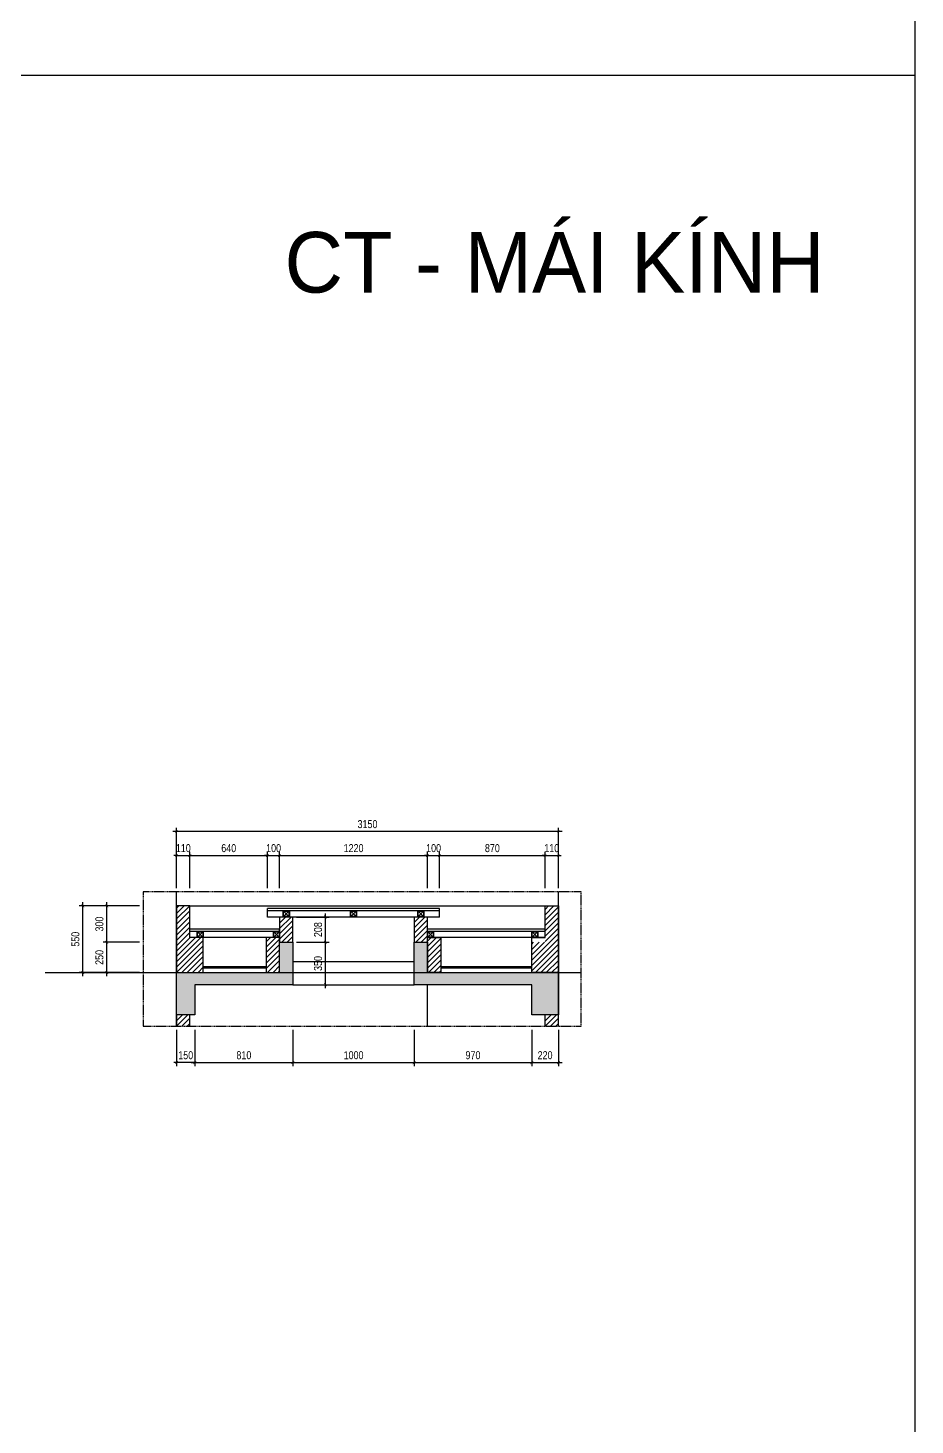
# Model space of a CAD drawing. Header units: millimetres. Extents: x -82962 to 19744, y -138000 to 4535.
# Drawn here: x 12425 to 19744, y -96027 to -84503 of the extents above; entities that cross this region are included whole.
import ezdxf

# ---------------------------------------------------------------- set-up
doc = ezdxf.new("R2010")
doc.units = ezdxf.units.MM
doc.header["$LTSCALE"] = 1000
doc.header["$MEASUREMENT"] = 0
doc.header["$PDMODE"] = 3
doc.linetypes.add('HIDDEN', pattern=[0.375, 0.25, -0.125])
doc.layers.get('0').update_dxf_attribs({"lineweight": 30})
doc.layers.get('DEFPOINTS').update_dxf_attribs({"color": 4, "lineweight": 30})
doc.layers.add('net-vatlieu', color=250, linetype='Continuous')
doc.layers.add('THEP', color=30, linetype='Continuous')
doc.layers.add('THAY', color=4, linetype='Continuous', lineweight=30)
doc.styles.add('A2', font='VnAvantH.TTF')
doc.styles.add('dim', font='arial.ttf', dxfattribs={"width": 0.8})
doc.linetypes.add('FENCELINE2', pattern='A,0.25,-0.1,[132,ltypeshp.shx,S=0.1,R=0,X=-0.1,Y=0],-0.1,1', length=1.45)
doc.dimstyles.new('1-100-100', dxfattribs={"dimscale": 0, "dimtxt": 2.2, "dimasz": 0.8, "dimexe": 1, "dimexo": 1, "dimgap": 0.9, "dimtad": 1, "dimdec": 0, "dimzin": 0, "dimdsep": 46, "dimtxsty": 'dim', "dimblk1": 'ARCHTICK', "dimblk2": 'ARCHTICK', "dimsah": 1, "dimcen": 1, "dimdle": 1, "dimclrd": 256, "dimclre": 256, "dimclrt": 1, "dimadec": 0, "dimazin": 0, "dimtfac": 0.0001, "dimtdec": 0, "dimtix": 1, "dimtmove": 2, "dimatfit": 3, "dimldrblk": 'DOT', "dimfxl": 100, "dimtolj": 1, "dimtzin": 0, "dimarcsym": 0})

# ---------------------------------------------------------------- blocks, each defined once
blk = doc.blocks.new('50x50')
at = {"layer": 'net-vatlieu', "ltscale": 0.2}
for points in [[(-106111, -122592), (-106067, -122636)], [(-106067, -122592), (-106111, -122636)]]:
    blk.add_lwpolyline(points, dxfattribs=at)
at = {"layer": 'THEP', "ltscale": 0.2}
blk.add_lwpolyline([(-106114, -122639), (-106114, -122589)], dxfattribs=at)
for points in [[(-106114, -122589), (-106064, -122589), (-106064, -122639), (-106114, -122639)], [(-106111, -122592), (-106067, -122592), (-106067, -122636), (-106111, -122636)]]:
    blk.add_lwpolyline(points, close=True, dxfattribs=at)
blk = doc.blocks.new('_ARCHTICK')
at = {"color": 0, "linetype": 'ByBlock', "const_width": 0.15}
blk.add_lwpolyline([(-0.5, -0.5), (0.5, 0.5)], dxfattribs=at)
blk = doc.blocks.new('*D1014')
at = {"layer": 'DEFPOINTS', "color": 0, "ltscale": 0.2, "transparency": 16777216}
for p in [(13762, -91330), (13652, -91630), (13762, -91630)]:
    blk.add_point(p, dxfattribs=at)
at = {"layer": 'THAY', "lineweight": -2, "ltscale": 0.2, "transparency": 16777216}
for p, q in [((13652, -91330), (13628, -91330)), ((13652, -91600), (13652, -91300)), ((13652, -91330), (13762, -91330)), ((13762, -91600), (13762, -91300)), ((13762, -91330), (13786, -91330))]:
    blk.add_line(p, q, dxfattribs=at)
at = {"layer": 'THAY', "lineweight": -2, "ltscale": 0.2, "transparency": 16777216, "xscale": 24.00000000000015, "yscale": 24.00000000000015, "zscale": 24.00000000000015}
blk.add_blockref('_ARCHTICK', (13652, -91330), dxfattribs=at)
at = {"layer": 'THAY', "lineweight": -2, "ltscale": 0.2, "transparency": 16777216, "xscale": 24.00000000000015, "yscale": 24.00000000000015, "zscale": 24.00000000000015, "rotation": 180}
blk.add_blockref('_ARCHTICK', (13762, -91330), dxfattribs=at)
at = {"layer": 'THAY', "color": 1, "ltscale": 0.2, "transparency": 16777216, "insert": (13707, -91269), "char_height": 66, "attachment_point": 5, "style": 'dim'}
blk.add_mtext('\\A1;110', dxfattribs=at)
blk = doc.blocks.new('_DOT')
at = {"color": 0, "linetype": 'ByBlock', "ltscale": 10}
blk.add_line((-0.5, 0), (-1, 0), dxfattribs=at)
at = {"color": 0, "linetype": 'ByBlock', "ltscale": 10, "const_width": 0.5}
blk.add_lwpolyline([(-0.25, 0, 1), (0.25, 0, 1)], format="xyb", close=True, dxfattribs=at)
blk = doc.blocks.new('*D1015')
at = {"layer": 'DEFPOINTS', "color": 0, "ltscale": 0.2, "transparency": 16777216}
for p in [(14402, -91330), (13762, -91630), (14402, -91630)]:
    blk.add_point(p, dxfattribs=at)
at = {"layer": 'THAY', "lineweight": -2, "ltscale": 0.2, "transparency": 16777216}
for p, q in [((13732, -91330), (14432, -91330)), ((13762, -91600), (13762, -91300)), ((14402, -91600), (14402, -91300))]:
    blk.add_line(p, q, dxfattribs=at)
at = {"layer": 'THAY', "lineweight": -2, "ltscale": 0.2, "transparency": 16777216, "xscale": 24.00000000000015, "yscale": 24.00000000000015, "zscale": 24.00000000000015, "rotation": 180}
blk.add_blockref('_ARCHTICK', (13762, -91330), dxfattribs=at)
at = {"layer": 'THAY', "lineweight": -2, "ltscale": 0.2, "transparency": 16777216, "xscale": 24.00000000000015, "yscale": 24.00000000000015, "zscale": 24.00000000000015}
blk.add_blockref('_ARCHTICK', (14402, -91330), dxfattribs=at)
at = {"layer": 'THAY', "color": 1, "ltscale": 0.2, "transparency": 16777216, "insert": (14082, -91269), "char_height": 66, "attachment_point": 5, "style": 'dim'}
blk.add_mtext('\\A1;640', dxfattribs=at)
blk = doc.blocks.new('*D1016')
at = {"layer": 'DEFPOINTS', "color": 0, "ltscale": 0.2, "transparency": 16777216}
for p in [(14502, -91330), (14402, -91630), (14502, -91630)]:
    blk.add_point(p, dxfattribs=at)
at = {"layer": 'THAY', "lineweight": -2, "ltscale": 0.2, "transparency": 16777216}
for p, q in [((14402, -91330), (14378, -91330)), ((14402, -91600), (14402, -91300)), ((14402, -91330), (14502, -91330)), ((14502, -91600), (14502, -91300)), ((14502, -91330), (14526, -91330))]:
    blk.add_line(p, q, dxfattribs=at)
at = {"layer": 'THAY', "lineweight": -2, "ltscale": 0.2, "transparency": 16777216, "xscale": 24.00000000000015, "yscale": 24.00000000000015, "zscale": 24.00000000000015}
blk.add_blockref('_ARCHTICK', (14402, -91330), dxfattribs=at)
at = {"layer": 'THAY', "lineweight": -2, "ltscale": 0.2, "transparency": 16777216, "xscale": 24.00000000000015, "yscale": 24.00000000000015, "zscale": 24.00000000000015, "rotation": 180}
blk.add_blockref('_ARCHTICK', (14502, -91330), dxfattribs=at)
at = {"layer": 'THAY', "color": 1, "ltscale": 0.2, "transparency": 16777216, "insert": (14452, -91269), "char_height": 66, "attachment_point": 5, "style": 'dim'}
blk.add_mtext('\\A1;100', dxfattribs=at)
blk = doc.blocks.new('*D1017')
at = {"layer": 'DEFPOINTS', "color": 0, "ltscale": 0.2, "transparency": 16777216}
for p in [(15722, -91330), (14502, -91630), (15722, -91630)]:
    blk.add_point(p, dxfattribs=at)
at = {"layer": 'THAY', "lineweight": -2, "ltscale": 0.2, "transparency": 16777216}
for p, q in [((14472, -91330), (15752, -91330)), ((14502, -91600), (14502, -91300)), ((15722, -91600), (15722, -91300))]:
    blk.add_line(p, q, dxfattribs=at)
at = {"layer": 'THAY', "lineweight": -2, "ltscale": 0.2, "transparency": 16777216, "xscale": 24.00000000000015, "yscale": 24.00000000000015, "zscale": 24.00000000000015, "rotation": 180}
blk.add_blockref('_ARCHTICK', (14502, -91330), dxfattribs=at)
at = {"layer": 'THAY', "lineweight": -2, "ltscale": 0.2, "transparency": 16777216, "xscale": 24.00000000000015, "yscale": 24.00000000000015, "zscale": 24.00000000000015}
blk.add_blockref('_ARCHTICK', (15722, -91330), dxfattribs=at)
at = {"layer": 'THAY', "color": 1, "ltscale": 0.2, "transparency": 16777216, "insert": (15112, -91269), "char_height": 66, "attachment_point": 5, "style": 'dim'}
blk.add_mtext('\\A1;1220', dxfattribs=at)
blk = doc.blocks.new('*D1018')
at = {"layer": 'DEFPOINTS', "color": 0, "ltscale": 0.2, "transparency": 16777216}
for p in [(15822, -91330), (15722, -91630), (15822, -91630)]:
    blk.add_point(p, dxfattribs=at)
at = {"layer": 'THAY', "lineweight": -2, "ltscale": 0.2, "transparency": 16777216}
for p, q in [((15722, -91330), (15698, -91330)), ((15722, -91600), (15722, -91300)), ((15722, -91330), (15822, -91330)), ((15822, -91600), (15822, -91300)), ((15822, -91330), (15846, -91330))]:
    blk.add_line(p, q, dxfattribs=at)
at = {"layer": 'THAY', "lineweight": -2, "ltscale": 0.2, "transparency": 16777216, "xscale": 24.00000000000015, "yscale": 24.00000000000015, "zscale": 24.00000000000015}
blk.add_blockref('_ARCHTICK', (15722, -91330), dxfattribs=at)
at = {"layer": 'THAY', "lineweight": -2, "ltscale": 0.2, "transparency": 16777216, "xscale": 24.00000000000015, "yscale": 24.00000000000015, "zscale": 24.00000000000015, "rotation": 180}
blk.add_blockref('_ARCHTICK', (15822, -91330), dxfattribs=at)
at = {"layer": 'THAY', "color": 1, "ltscale": 0.2, "transparency": 16777216, "insert": (15772, -91269), "char_height": 66, "attachment_point": 5, "style": 'dim'}
blk.add_mtext('\\A1;100', dxfattribs=at)
blk = doc.blocks.new('*D1019')
at = {"layer": 'DEFPOINTS', "color": 0, "ltscale": 0.2, "transparency": 16777216}
for p in [(16692, -91330), (15822, -91630), (16692, -91630)]:
    blk.add_point(p, dxfattribs=at)
at = {"layer": 'THAY', "lineweight": -2, "ltscale": 0.2, "transparency": 16777216}
for p, q in [((15792, -91330), (16722, -91330)), ((15822, -91600), (15822, -91300)), ((16692, -91600), (16692, -91300))]:
    blk.add_line(p, q, dxfattribs=at)
at = {"layer": 'THAY', "lineweight": -2, "ltscale": 0.2, "transparency": 16777216, "xscale": 24.00000000000015, "yscale": 24.00000000000015, "zscale": 24.00000000000015, "rotation": 180}
blk.add_blockref('_ARCHTICK', (15822, -91330), dxfattribs=at)
at = {"layer": 'THAY', "lineweight": -2, "ltscale": 0.2, "transparency": 16777216, "xscale": 24.00000000000015, "yscale": 24.00000000000015, "zscale": 24.00000000000015}
blk.add_blockref('_ARCHTICK', (16692, -91330), dxfattribs=at)
at = {"layer": 'THAY', "color": 1, "ltscale": 0.2, "transparency": 16777216, "insert": (16257, -91269), "char_height": 66, "attachment_point": 5, "style": 'dim'}
blk.add_mtext('\\A1;870', dxfattribs=at)
blk = doc.blocks.new('*D1020')
at = {"layer": 'DEFPOINTS', "color": 0, "ltscale": 0.2, "transparency": 16777216}
for p in [(16802, -91330), (16692, -91630), (16802, -91630)]:
    blk.add_point(p, dxfattribs=at)
at = {"layer": 'THAY', "lineweight": -2, "ltscale": 0.2, "transparency": 16777216}
for p, q in [((16692, -91330), (16668, -91330)), ((16692, -91600), (16692, -91300)), ((16692, -91330), (16802, -91330)), ((16802, -91600), (16802, -91300)), ((16802, -91330), (16826, -91330))]:
    blk.add_line(p, q, dxfattribs=at)
at = {"layer": 'THAY', "lineweight": -2, "ltscale": 0.2, "transparency": 16777216, "xscale": 24.00000000000015, "yscale": 24.00000000000015, "zscale": 24.00000000000015}
blk.add_blockref('_ARCHTICK', (16692, -91330), dxfattribs=at)
at = {"layer": 'THAY', "lineweight": -2, "ltscale": 0.2, "transparency": 16777216, "xscale": 24.00000000000015, "yscale": 24.00000000000015, "zscale": 24.00000000000015, "rotation": 180}
blk.add_blockref('_ARCHTICK', (16802, -91330), dxfattribs=at)
at = {"layer": 'THAY', "color": 1, "ltscale": 0.2, "transparency": 16777216, "insert": (16747, -91269), "char_height": 66, "attachment_point": 5, "style": 'dim'}
blk.add_mtext('\\A1;110', dxfattribs=at)
blk = doc.blocks.new('*D1021')
at = {"layer": 'DEFPOINTS', "color": 0, "ltscale": 0.2, "transparency": 16777216}
for p in [(13652, -91132), (13652, -91630), (16802, -91630)]:
    blk.add_point(p, dxfattribs=at)
at = {"layer": 'THAY', "lineweight": -2, "ltscale": 0.2, "transparency": 16777216}
for p, q in [((16832, -91132), (13622, -91132)), ((13652, -91600), (13652, -91102)), ((16802, -91600), (16802, -91102))]:
    blk.add_line(p, q, dxfattribs=at)
at = {"layer": 'THAY', "lineweight": -2, "ltscale": 0.2, "transparency": 16777216, "xscale": 24.00000000000015, "yscale": 24.00000000000015, "zscale": 24.00000000000015, "rotation": 180}
blk.add_blockref('_ARCHTICK', (13652, -91132), dxfattribs=at)
at = {"layer": 'THAY', "lineweight": -2, "ltscale": 0.2, "transparency": 16777216, "xscale": 24.00000000000015, "yscale": 24.00000000000015, "zscale": 24.00000000000015}
blk.add_blockref('_ARCHTICK', (16802, -91132), dxfattribs=at)
at = {"layer": 'THAY', "color": 1, "ltscale": 0.2, "transparency": 16777216, "insert": (15227, -91071), "char_height": 66, "attachment_point": 5, "style": 'dim'}
blk.add_mtext('\\A1;3150', dxfattribs=at)
blk = doc.blocks.new('*D1022')
at = {"layer": 'DEFPOINTS', "color": 0, "ltscale": 0.2, "transparency": 16777216}
for p in [(12878, -91745), (13376, -91745), (13376, -92295)]:
    blk.add_point(p, dxfattribs=at)
at = {"layer": 'THAY', "lineweight": -2, "ltscale": 0.2, "transparency": 16777216}
for p, q in [((12878, -92325), (12878, -91715)), ((13346, -91745), (12848, -91745)), ((13346, -92295), (12848, -92295))]:
    blk.add_line(p, q, dxfattribs=at)
at = {"layer": 'THAY', "lineweight": -2, "ltscale": 0.2, "transparency": 16777216, "xscale": 24.00000000000015, "yscale": 24.00000000000015, "zscale": 24.00000000000015}
for p, rotation in [((12878, -91745), 90), ((12878, -92295), 270)]:
    blk.add_blockref('_ARCHTICK', p, dxfattribs=dict(at, rotation=rotation))
at = {"layer": 'THAY', "color": 1, "ltscale": 0.2, "transparency": 16777216, "insert": (12817, -92020), "char_height": 66, "attachment_point": 5, "rotation": 90, "style": 'dim'}
blk.add_mtext('\\A1;550', dxfattribs=at)
blk = doc.blocks.new('*D1023')
at = {"layer": 'DEFPOINTS', "color": 0, "ltscale": 0.2, "transparency": 16777216}
for p in [(13076, -92045), (13376, -92045), (13376, -92295)]:
    blk.add_point(p, dxfattribs=at)
at = {"layer": 'THAY', "lineweight": -2, "ltscale": 0.2, "transparency": 16777216}
for p, q in [((13346, -92045), (13046, -92045)), ((13076, -92325), (13076, -92015)), ((13346, -92295), (13046, -92295))]:
    blk.add_line(p, q, dxfattribs=at)
at = {"layer": 'THAY', "lineweight": -2, "ltscale": 0.2, "transparency": 16777216, "xscale": 24.00000000000015, "yscale": 24.00000000000015, "zscale": 24.00000000000015}
for p, rotation in [((13076, -92045), 90), ((13076, -92295), 270)]:
    blk.add_blockref('_ARCHTICK', p, dxfattribs=dict(at, rotation=rotation))
at = {"layer": 'THAY', "color": 1, "ltscale": 0.2, "transparency": 16777216, "insert": (13015, -92170), "char_height": 66, "attachment_point": 5, "rotation": 90, "style": 'dim'}
blk.add_mtext('\\A1;250', dxfattribs=at)
blk = doc.blocks.new('*D1024')
at = {"layer": 'DEFPOINTS', "color": 0, "ltscale": 0.2, "transparency": 16777216}
for p in [(13076, -91745), (13376, -91745), (13376, -92045)]:
    blk.add_point(p, dxfattribs=at)
at = {"layer": 'THAY', "lineweight": -2, "ltscale": 0.2, "transparency": 16777216}
for p, q in [((13076, -92075), (13076, -91715)), ((13346, -91745), (13046, -91745)), ((13346, -92045), (13046, -92045))]:
    blk.add_line(p, q, dxfattribs=at)
at = {"layer": 'THAY', "lineweight": -2, "ltscale": 0.2, "transparency": 16777216, "xscale": 24.00000000000015, "yscale": 24.00000000000015, "zscale": 24.00000000000015}
for p, rotation in [((13076, -91745), 90), ((13076, -92045), 270)]:
    blk.add_blockref('_ARCHTICK', p, dxfattribs=dict(at, rotation=rotation))
at = {"layer": 'THAY', "color": 1, "ltscale": 0.2, "transparency": 16777216, "insert": (13015, -91895), "char_height": 66, "attachment_point": 5, "rotation": 90, "style": 'dim'}
blk.add_mtext('\\A1;300', dxfattribs=at)
blk = doc.blocks.new('*D1025')
at = {"layer": 'DEFPOINTS', "color": 0, "ltscale": 0.2, "transparency": 16777216}
for p in [(14612, -92045), (14880, -92045), (14612, -92395)]:
    blk.add_point(p, dxfattribs=at)
at = {"layer": 'THAY', "lineweight": -2, "ltscale": 0.2, "transparency": 16777216}
for p, q in [((14642, -92045), (14910, -92045)), ((14880, -92425), (14880, -92015)), ((14642, -92395), (14910, -92395))]:
    blk.add_line(p, q, dxfattribs=at)
at = {"layer": 'THAY', "lineweight": -2, "ltscale": 0.2, "transparency": 16777216, "xscale": 24.00000000000015, "yscale": 24.00000000000015, "zscale": 24.00000000000015}
for p, rotation in [((14880, -92045), 90), ((14880, -92395), 270)]:
    blk.add_blockref('_ARCHTICK', p, dxfattribs=dict(at, rotation=rotation))
at = {"layer": 'THAY', "color": 1, "ltscale": 0.2, "transparency": 16777216, "insert": (14819, -92220), "char_height": 66, "attachment_point": 5, "rotation": 90, "style": 'dim'}
blk.add_mtext('\\A1;350', dxfattribs=at)
blk = doc.blocks.new('*D1026')
at = {"layer": 'DEFPOINTS', "color": 0, "ltscale": 0.2, "transparency": 16777216}
for p in [(14612, -91837), (14880, -91837), (14612, -92045)]:
    blk.add_point(p, dxfattribs=at)
at = {"layer": 'THAY', "lineweight": -2, "ltscale": 0.2, "transparency": 16777216}
for p, q in [((14642, -91837), (14910, -91837)), ((14880, -92075), (14880, -91807)), ((14642, -92045), (14910, -92045))]:
    blk.add_line(p, q, dxfattribs=at)
at = {"layer": 'THAY', "lineweight": -2, "ltscale": 0.2, "transparency": 16777216, "xscale": 24.00000000000015, "yscale": 24.00000000000015, "zscale": 24.00000000000015}
for p, rotation in [((14880, -91837), 90), ((14880, -92045), 270)]:
    blk.add_blockref('_ARCHTICK', p, dxfattribs=dict(at, rotation=rotation))
at = {"layer": 'THAY', "color": 1, "ltscale": 0.2, "transparency": 16777216, "insert": (14819, -91941), "char_height": 66, "attachment_point": 5, "rotation": 90, "style": 'dim'}
blk.add_mtext('\\A1;208', dxfattribs=at)
blk = doc.blocks.new('*D1027')
at = {"layer": 'DEFPOINTS', "color": 0, "ltscale": 0.2, "transparency": 16777216}
for p in [(13802, -92738), (14612, -92738), (14612, -93038)]:
    blk.add_point(p, dxfattribs=at)
at = {"layer": 'THAY', "lineweight": -2, "ltscale": 0.2, "transparency": 16777216}
for p, q in [((13802, -92768), (13802, -93068)), ((14612, -92768), (14612, -93068)), ((13772, -93038), (14642, -93038))]:
    blk.add_line(p, q, dxfattribs=at)
at = {"layer": 'THAY', "lineweight": -2, "ltscale": 0.2, "transparency": 16777216, "xscale": 24.00000000000015, "yscale": 24.00000000000015, "zscale": 24.00000000000015, "rotation": 180}
blk.add_blockref('_ARCHTICK', (13802, -93038), dxfattribs=at)
at = {"layer": 'THAY', "lineweight": -2, "ltscale": 0.2, "transparency": 16777216, "xscale": 24.00000000000015, "yscale": 24.00000000000015, "zscale": 24.00000000000015}
blk.add_blockref('_ARCHTICK', (14612, -93038), dxfattribs=at)
at = {"layer": 'THAY', "color": 1, "ltscale": 0.2, "transparency": 16777216, "insert": (14207, -92977), "char_height": 66, "attachment_point": 5, "style": 'dim'}
blk.add_mtext('\\A1;810', dxfattribs=at)
blk = doc.blocks.new('*D1028')
at = {"layer": 'DEFPOINTS', "color": 0, "ltscale": 0.2, "transparency": 16777216}
for p in [(14612, -92738), (15612, -92738), (15612, -93038)]:
    blk.add_point(p, dxfattribs=at)
at = {"layer": 'THAY', "lineweight": -2, "ltscale": 0.2, "transparency": 16777216}
for p, q in [((14612, -92768), (14612, -93068)), ((15612, -92768), (15612, -93068)), ((14582, -93038), (15642, -93038))]:
    blk.add_line(p, q, dxfattribs=at)
at = {"layer": 'THAY', "lineweight": -2, "ltscale": 0.2, "transparency": 16777216, "xscale": 24.00000000000015, "yscale": 24.00000000000015, "zscale": 24.00000000000015, "rotation": 180}
blk.add_blockref('_ARCHTICK', (14612, -93038), dxfattribs=at)
at = {"layer": 'THAY', "lineweight": -2, "ltscale": 0.2, "transparency": 16777216, "xscale": 24.00000000000015, "yscale": 24.00000000000015, "zscale": 24.00000000000015}
blk.add_blockref('_ARCHTICK', (15612, -93038), dxfattribs=at)
at = {"layer": 'THAY', "color": 1, "ltscale": 0.2, "transparency": 16777216, "insert": (15112, -92977), "char_height": 66, "attachment_point": 5, "style": 'dim'}
blk.add_mtext('\\A1;1000', dxfattribs=at)
blk = doc.blocks.new('*D1029')
at = {"layer": 'DEFPOINTS', "color": 0, "ltscale": 0.2, "transparency": 16777216}
for p in [(15612, -92738), (16582, -92738), (16582, -93038)]:
    blk.add_point(p, dxfattribs=at)
at = {"layer": 'THAY', "lineweight": -2, "ltscale": 0.2, "transparency": 16777216}
for p, q in [((15612, -92768), (15612, -93068)), ((16582, -92768), (16582, -93068)), ((15582, -93038), (16612, -93038))]:
    blk.add_line(p, q, dxfattribs=at)
at = {"layer": 'THAY', "lineweight": -2, "ltscale": 0.2, "transparency": 16777216, "xscale": 24.00000000000015, "yscale": 24.00000000000015, "zscale": 24.00000000000015, "rotation": 180}
blk.add_blockref('_ARCHTICK', (15612, -93038), dxfattribs=at)
at = {"layer": 'THAY', "lineweight": -2, "ltscale": 0.2, "transparency": 16777216, "xscale": 24.00000000000015, "yscale": 24.00000000000015, "zscale": 24.00000000000015}
blk.add_blockref('_ARCHTICK', (16582, -93038), dxfattribs=at)
at = {"layer": 'THAY', "color": 1, "ltscale": 0.2, "transparency": 16777216, "insert": (16097, -92977), "char_height": 66, "attachment_point": 5, "style": 'dim'}
blk.add_mtext('\\A1;970', dxfattribs=at)
blk = doc.blocks.new('*D1030')
at = {"layer": 'DEFPOINTS', "color": 0, "ltscale": 0.2, "transparency": 16777216}
for p in [(16582, -92738), (16802, -92738), (16802, -93038)]:
    blk.add_point(p, dxfattribs=at)
at = {"layer": 'THAY', "lineweight": -2, "ltscale": 0.2, "transparency": 16777216}
for p, q in [((16582, -92768), (16582, -93068)), ((16802, -92768), (16802, -93068)), ((16552, -93038), (16832, -93038))]:
    blk.add_line(p, q, dxfattribs=at)
at = {"layer": 'THAY', "lineweight": -2, "ltscale": 0.2, "transparency": 16777216, "xscale": 24.00000000000015, "yscale": 24.00000000000015, "zscale": 24.00000000000015, "rotation": 180}
blk.add_blockref('_ARCHTICK', (16582, -93038), dxfattribs=at)
at = {"layer": 'THAY', "lineweight": -2, "ltscale": 0.2, "transparency": 16777216, "xscale": 24.00000000000015, "yscale": 24.00000000000015, "zscale": 24.00000000000015}
blk.add_blockref('_ARCHTICK', (16802, -93038), dxfattribs=at)
at = {"layer": 'THAY', "color": 1, "ltscale": 0.2, "transparency": 16777216, "insert": (16692, -92977), "char_height": 66, "attachment_point": 5, "style": 'dim'}
blk.add_mtext('\\A1;220', dxfattribs=at)
blk = doc.blocks.new('*D1031')
at = {"layer": 'DEFPOINTS', "color": 0, "ltscale": 0.2, "transparency": 16777216}
for p in [(13652, -92738), (13802, -92738), (13652, -93038)]:
    blk.add_point(p, dxfattribs=at)
at = {"layer": 'THAY', "lineweight": -2, "ltscale": 0.2, "transparency": 16777216}
for p, q in [((13652, -92768), (13652, -93068)), ((13802, -92768), (13802, -93068)), ((13652, -93038), (13628, -93038)), ((13802, -93038), (13652, -93038)), ((13802, -93038), (13826, -93038))]:
    blk.add_line(p, q, dxfattribs=at)
at = {"layer": 'THAY', "lineweight": -2, "ltscale": 0.2, "transparency": 16777216, "xscale": 24.00000000000015, "yscale": 24.00000000000015, "zscale": 24.00000000000015}
blk.add_blockref('_ARCHTICK', (13652, -93038), dxfattribs=at)
at = {"layer": 'THAY', "lineweight": -2, "ltscale": 0.2, "transparency": 16777216, "xscale": 24.00000000000015, "yscale": 24.00000000000015, "zscale": 24.00000000000015, "rotation": 180}
blk.add_blockref('_ARCHTICK', (13802, -93038), dxfattribs=at)
at = {"layer": 'THAY', "color": 1, "ltscale": 0.2, "transparency": 16777216, "insert": (13727, -92977), "char_height": 66, "attachment_point": 5, "style": 'dim'}
blk.add_mtext('\\A1;150', dxfattribs=at)

msp = doc.modelspace()

# ---------------------------------------------------------------- hatches: boundary and pattern name
at = {"layer": 'THAY', "ltscale": 0.2}
h = msp.add_hatch(dxfattribs=at)
h.set_pattern_fill('ANSI31', color=256, scale=250, style=0)
h.set_pattern_definition([(45, (13651.73, -92294.823), (-22.0971, 22.0971), [])])
h.paths.add_polyline_path([(16801.72966, -91744.82278), (16691.72966, -91744.82278), (16691.72966, -92044.82278), (16581.72966, -92044.82278), (16581.72966, -92294.82278), (16801.72966, -92294.82278)])
h.paths.add_polyline_path([(15831.72966, -92006.97234), (15721.72966, -92006.97234), (15721.72966, -92044.82278), (15721.72966, -92294.82278), (15831.72966, -92294.82278)])
h.paths.add_polyline_path([(14501.72966, -92044.82278), (14501.72966, -92006.97234), (14391.72966, -92006.97234), (14391.72966, -92294.82278), (14501.72966, -92294.82278)])
h.paths.add_polyline_path([(13871.72966, -92006.97234), (13821.72966, -92006.97234), (13761.72966, -92006.97234), (13761.72966, -91744.82278), (13651.72966, -91744.82278), (13651.72966, -92294.82278), (13871.72966, -92294.82278)])
h.paths.add_polyline_path([(15721.72966, -91836.97234), (15611.72966, -91836.97234), (15611.72966, -92044.82278), (15721.72966, -92044.82278), (15721.72966, -91994.82278)])
h.paths.add_polyline_path([(14611.72966, -91836.97234), (14501.72966, -91836.97234), (14501.72966, -92044.82278), (14611.72966, -92044.82278)])
h = msp.add_hatch(color=256, dxfattribs=at)
h.paths.add_polyline_path([(14611.72966, -92294.82278), (13651.72966, -92294.82278), (13651.72966, -92644.82278), (13801.72966, -92644.82278), (13801.72966, -92394.82278), (14611.72966, -92394.82278)])
h.paths.add_polyline_path([(14611.72966, -92044.82278), (14501.72966, -92044.82278), (14501.72966, -92294.82278), (14611.72966, -92294.82278)])
h.paths.add_polyline_path([(15721.72966, -92044.82278), (15611.72966, -92044.82278), (15611.72966, -92294.82278), (15721.72966, -92294.82278)])
h.paths.add_polyline_path([(16801.72966, -92294.82278), (15721.72966, -92294.82278), (15611.72966, -92294.82278), (15611.72966, -92394.82278), (16581.72966, -92394.82278), (16581.72966, -92644.82278), (16801.72966, -92644.82278)])
h = msp.add_hatch(dxfattribs=at)
h.set_pattern_fill('ANSI31', color=256, scale=250, style=0)
h.set_pattern_definition([(45, (13651.73, -92738.06), (-22.097, 22.097), [])])
h.paths.add_polyline_path([(13761.72966, -92644.82278), (13651.72966, -92644.82278), (13651.72966, -92738.05983), (13761.72966, -92738.05983)])
h = msp.add_hatch(dxfattribs=at)
h.set_pattern_fill('ANSI31', color=256, scale=250, style=0)
h.set_pattern_definition([(45, (16691.73, -92738.06), (-22.097, 22.097), [])])
h.paths.add_polyline_path([(16801.72966, -92644.82278), (16691.72966, -92644.82278), (16691.72966, -92738.05983), (16801.72966, -92738.05983)])

# ---------------------------------------------------------------- linework, layer by layer
for p, q in [((-14491.20828, -84894.16962), (19744.41861, -84894.16962)), ((13761.72966, -91744.82278), (16691.72966, -91744.82278)), ((15821.72966, -91766.97234), (14401.72966, -91766.97234)), ((15821.72966, -91786.97234), (14401.72966, -91786.97234)), ((14401.72966, -91836.97234), (14401.72966, -91786.97234)), ((15821.72966, -91836.97234), (14401.72966, -91836.97234)), ((15821.72966, -91836.97234), (15821.72966, -91786.97234)), ((14501.72966, -91936.97234), (13761.72966, -91936.97234)), ((14501.72966, -91956.97234), (13761.72966, -91956.97234)), ((16691.72966, -91936.97234), (15721.72966, -91936.97234)), ((16691.72966, -91956.97234), (15721.72966, -91956.97234)), ((14501.72966, -92006.97234), (13761.72966, -92006.97234)), ((16691.72966, -92006.97234), (15721.72966, -92006.97234)), ((14611.72966, -92394.82278), (15611.72966, -92394.82278)), ((15721.72966, -92738.05983), (15721.72966, -92394.82278))]:
    msp.add_line(p, q, dxfattribs=at)
at = {"layer": 'THAY', "ltscale": 0.02}
msp.add_line((13651.72966, -92738.05983), (13651.72966, -91629.68716), dxfattribs=at)
at = {"layer": 'THAY', "ltscale": 0.5}
msp.add_line((16801.72966, -92738.05983), (16801.72966, -91629.68716), dxfattribs=at)
at = {"layer": 'THAY', "linetype": 'Continuous'}
for p, q in [((13761.72966, -92006.97234), (13761.72966, -91956.97234)), ((14501.72966, -92006.97234), (14501.72966, -91956.97234)), ((13651.72966, -92644.82278), (13651.72966, -92738.05983)), ((13761.72966, -92738.05983), (13761.72966, -92644.82278)), ((16691.72966, -92738.05983), (16691.72966, -92644.82278)), ((16801.72966, -92738.05983), (16801.72966, -92644.82278))]:
    msp.add_line(p, q, dxfattribs=at)
at = {"layer": 'THAY', "linetype": 'FENCELINE2', "ltscale": 0.002}
msp.add_line((14611.72966, -92204.82278), (15611.72966, -92204.82278), dxfattribs=at)
at = {"layer": 'THAY', "ltscale": 0.2}
msp.add_lwpolyline([(-14491.20828, -138000.47192), (19744.41861, -138000.47192), (19744.41861, -7206.04221), (-14491.20828, -7206.04221)], close=True, dxfattribs=at)
at = {"layer": 'THAY', "linetype": 'HIDDEN', "ltscale": 0.03}
msp.add_lwpolyline([(13376.04287, -92738.05983), (16989.60338, -92738.05983), (16989.60338, -91629.68716), (13376.04287, -91629.68716)], close=True, dxfattribs=at)
at = {"layer": 'THAY', "linetype": 'Continuous'}
for points in [[(13651.72966, -92294.82278), (13871.72966, -92294.82278), (13871.72966, -92006.97234), (13761.72966, -92006.97234), (13761.72966, -91744.82278), (13651.72966, -91744.82278), (13651.72966, -92294.82278)], [(16801.72966, -92294.82278), (16581.72966, -92294.82278), (16581.72966, -92006.97234), (16691.72966, -92006.97234), (16691.72966, -91744.82278), (16801.72966, -91744.82278), (16801.72966, -92294.82278)]]:
    msp.add_lwpolyline(points, dxfattribs=at)
at = {"layer": 'THAY', "ltscale": 0.2}
for points in [[(14401.72966, -91786.97234), (14401.72966, -91766.97234)], [(15821.72966, -91786.97234), (15821.72966, -91766.97234)], [(13801.72966, -92394.82278), (13801.72966, -92644.82278), (13651.72966, -92644.82278), (13651.72966, -92294.82278), (14501.72966, -92294.82278), (14501.72966, -92044.82278), (14611.72966, -92044.82278), (14611.72966, -92394.82278), (13801.72966, -92394.82278)], [(15611.72966, -92394.82278), (15611.72966, -92044.82278), (15721.72966, -92044.82278), (15721.72966, -92294.82278), (16801.72966, -92294.82278), (16801.72966, -92644.82278), (16581.72966, -92644.82278), (16581.72966, -92394.82278), (15611.72966, -92394.82278)]]:
    msp.add_lwpolyline(points, dxfattribs=at)
at = {"layer": 'THAY', "linetype": 'Continuous'}
for points in [[(14501.72966, -92044.82278), (14611.72966, -92044.82278), (14611.72966, -91836.97234), (14501.72966, -91836.97234)], [(15611.72966, -92044.82278), (15721.72966, -92044.82278), (15721.72966, -91836.97234), (15611.72966, -91836.97234)], [(14391.72966, -92294.82278), (14501.72966, -92294.82278), (14501.72966, -92006.97234), (14391.72966, -92006.97234)], [(15831.72966, -92294.82278), (15721.72966, -92294.82278), (15721.72966, -92006.97234), (15831.72966, -92006.97234)]]:
    msp.add_lwpolyline(points, close=True, dxfattribs=at)
at = {"layer": 'THAY', "ltscale": 0.5}
for points in [[(13761.72966, -91956.97234), (13761.72966, -91936.97234)], [(14501.72966, -91956.97234), (14501.72966, -91936.97234)], [(13871.72966, -92244.82278), (14391.72966, -92244.82278)], [(13871.72966, -92254.82278), (14391.72966, -92254.82278)], [(15831.72966, -92244.82278), (16581.72966, -92244.82278)], [(15831.72966, -92254.82278), (16581.72966, -92254.82278)]]:
    msp.add_lwpolyline(points, dxfattribs=at)
at = {"layer": 'THAY', "ltscale": 0.02}
msp.add_lwpolyline([(12566.2635, -92294.82278), (16989.60338, -92294.82278)], dxfattribs=at)

# ---------------------------------------------------------------- block references
at = {"layer": 'THAY'}
for p in [(120646.03186, 30802.47554), (121201.03186, 30802.47554), (121756.03186, 30802.47554), (119936.03186, 30632.47554), (120566.03186, 30632.47554), (121836.03186, 30632.47554), (122696.03186, 30632.47554)]:
    msp.add_blockref('50x50', p, dxfattribs=at)

# ---------------------------------------------------------------- texts
at = {"layer": 'THAY', "style": 'A2'}
msp.add_text('ct - M¸I KÝNH', height=500, dxfattribs=at).set_placement((14542.13048, -86686.3882))

# ---------------------------------------------------------------- dimensions: what is measured, and where the dimension line sits
at = {"layer": 'THAY', "ltscale": 0.2}
for base, p1, p2, picture, middle in [((13651.72966, -91131.68716), (16801.72966, -91629.68716), (13651.72966, -91629.68716), '*D1021', (15226.72966, -91070.96683)), ((13761.72966, -91329.68716), (13651.72966, -91629.68716), (13761.72966, -91629.68716), '*D1014', (13706.72966, -91268.98934)), ((14401.72966, -91329.68716), (13761.72966, -91629.68716), (14401.72966, -91629.68716), '*D1015', (14081.72966, -91268.98934)), ((14501.72966, -91329.68716), (14401.72966, -91629.68716), (14501.72966, -91629.68716), '*D1016', (14451.72966, -91268.98934)), ((15721.72966, -91329.68716), (14501.72966, -91629.68716), (15721.72966, -91629.68716), '*D1017', (15111.72966, -91268.98934)), ((15821.72966, -91329.68716), (15721.72966, -91629.68716), (15821.72966, -91629.68716), '*D1018', (15771.72966, -91268.98934)), ((16691.72966, -91329.68716), (15821.72966, -91629.68716), (16691.72966, -91629.68716), '*D1019', (16256.72966, -91268.98934)), ((16801.72966, -91329.68716), (16691.72966, -91629.68716), (16801.72966, -91629.68716), '*D1020', (16746.72966, -91268.98934)), ((13651.72966, -93038.05983), (13801.72966, -92738.05983), (13651.72966, -92738.05983), '*D1031', (13726.72966, -92977.36201)), ((14611.72966, -93038.05983), (13801.72966, -92738.05983), (14611.72966, -92738.05983), '*D1027', (14206.72966, -92977.36201)), ((15611.72966, -93038.05983), (14611.72966, -92738.05983), (15611.72966, -92738.05983), '*D1028', (15111.72966, -92977.36201)), ((16581.72966, -93038.05983), (15611.72966, -92738.05983), (16581.72966, -92738.05983), '*D1029', (16096.72966, -92977.36201)), ((16801.72966, -93038.05983), (16581.72966, -92738.05983), (16801.72966, -92738.05983), '*D1030', (16691.72966, -92977.36201))]:
    dim = msp.add_linear_dim(base=base, p1=p1, p2=p2, dimstyle='1-100-100', override={"dimscale": 30}, dxfattribs=at)
    dim.commit()
    dim.dimension.update_dxf_attribs({"geometry": picture, "text_midpoint": middle})
for base, p1, p2, picture, middle in [((12878.04287, -91744.82278), (13376.04287, -92294.82278), (13376.04287, -91744.82278), '*D1022', (12817.34505, -92019.82278)), ((13076.04287, -91744.82278), (13376.04287, -92044.82278), (13376.04287, -91744.82278), '*D1024', (13015.32254, -91894.82278)), ((14880.04758, -91836.97234), (14611.72966, -92044.82278), (14611.72966, -91836.97234), '*D1026', (14819.34976, -91940.89756)), ((13076.04287, -92044.82278), (13376.04287, -92294.82278), (13376.04287, -92044.82278), '*D1023', (13015.34505, -92169.82278)), ((14880.04758, -92044.82278), (14611.72966, -92394.82278), (14611.72966, -92044.82278), '*D1025', (14819.32725, -92219.82278))]:
    dim = msp.add_linear_dim(base=base, p1=p1, p2=p2, angle=90, dimstyle='1-100-100', override={"dimscale": 30}, dxfattribs=at)
    dim.commit()
    dim.dimension.update_dxf_attribs({"geometry": picture, "text_midpoint": middle})

doc.saveas('drawing.dxf')
